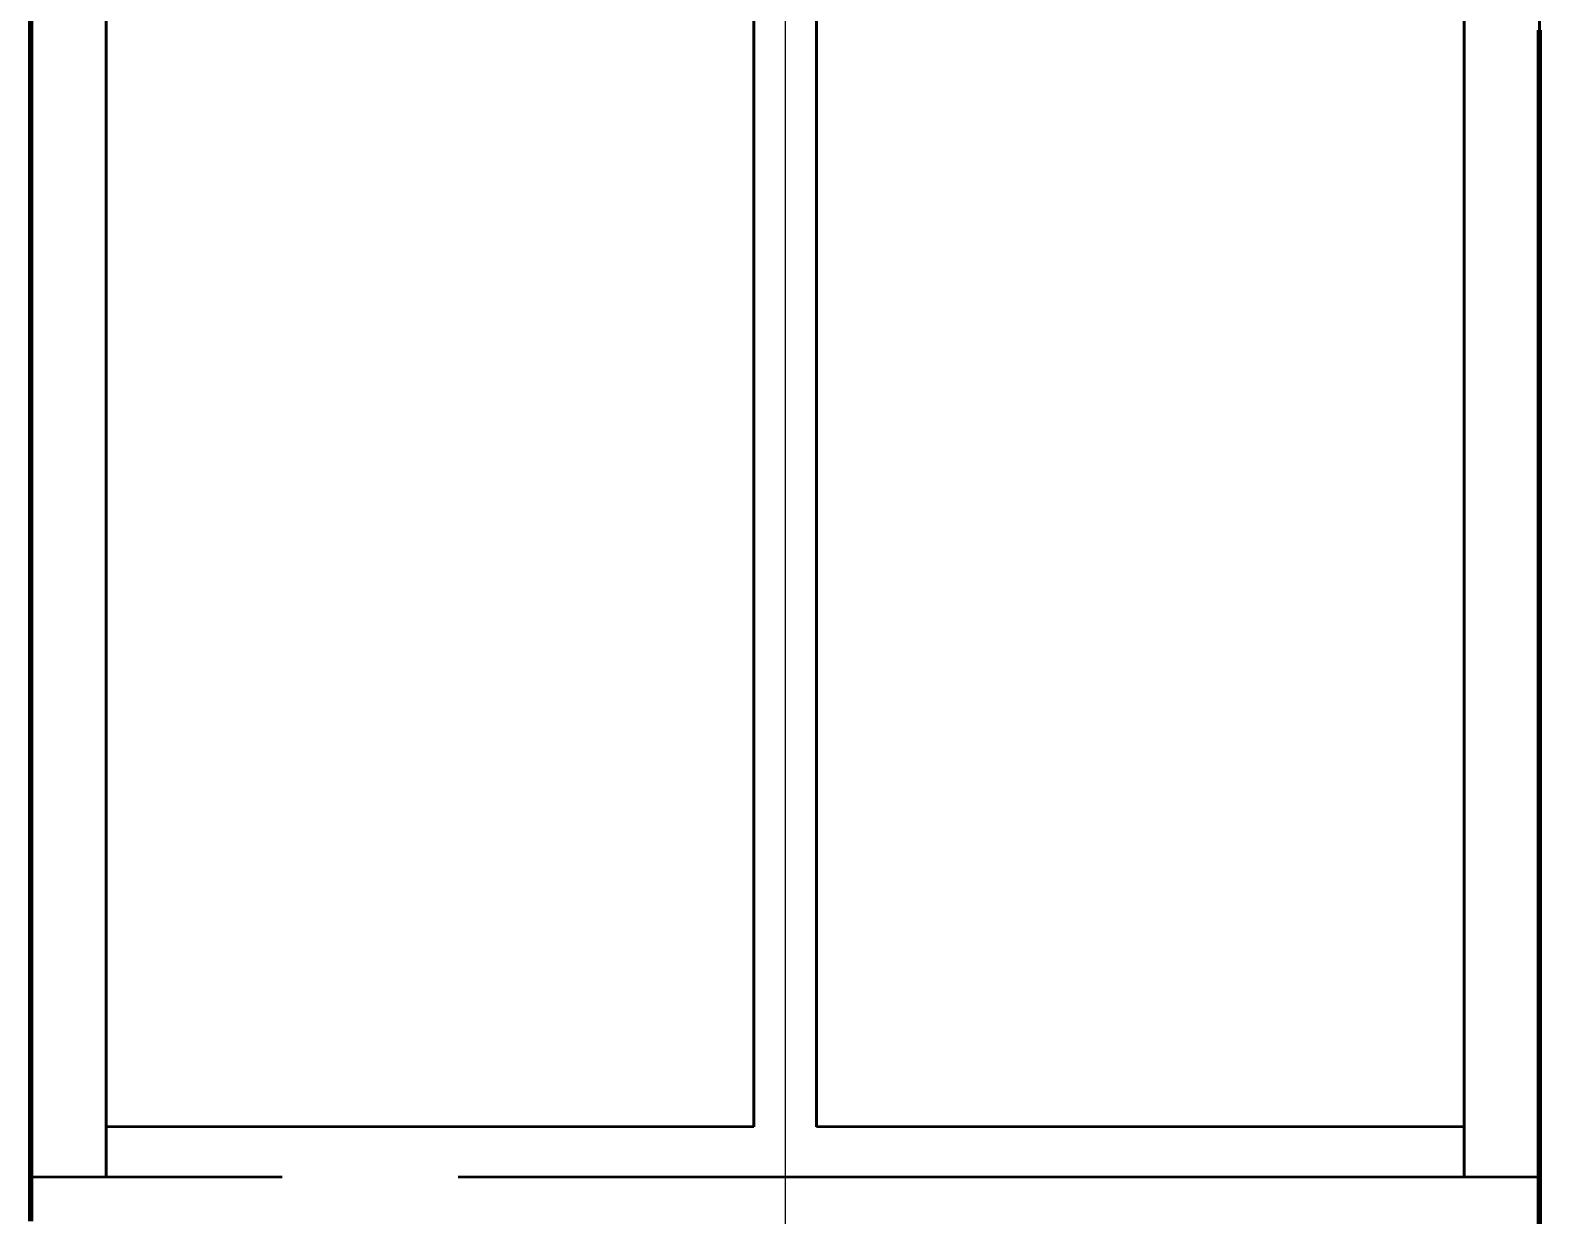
# Model space of a CAD drawing. Header units: millimetres. Extents: x 0 to 2382, y 0 to 420.
# Drawn here: x 133.4 to 139.5, y 107.25 to 111.96 of the extents above; entities that cross this region are included whole.
import ezdxf

# ---------------------------------------------------------------- set-up
doc = ezdxf.new("R2010")
doc.units = ezdxf.units.MM
doc.linetypes.add('IRAM-E-TRAZOS', pattern=[5, 4, -1])
for name, color, linetype, lineweight in [('01-VISIBLE', 7, 'CONTINUOUS', 70), ('02-OCULTA', 4, 'IRAM-E-TRAZOS', 35), ('04-COTA', 3, 'CONTINUOUS', 18)]:
    doc.layers.add(name, color=color, linetype=linetype, lineweight=lineweight)
doc.styles.add('ISO3098', font='isocpeur.ttf')
doc.dimstyles.new('FLAMA-IRAM', dxfattribs={"dimtxt": 3.5, "dimasz": 3.5, "dimexe": 2, "dimexo": 1.5, "dimgap": 1, "dimtad": 1, "dimdec": 1, "dimtxsty": 'ISO3098', "dimblk": 'IRAM_FLECHA', "dimblk1": 'IRAM_FLECHA', "dimblk2": 'IRAM_FLECHA', "dimcen": 2.5, "dimclrd": 256, "dimclre": 256, "dimclrt": 256, "dimazin": 3, "dimtfac": 1, "dimtmove": 0, "dimatfit": 3, "dimlwd": 18, "dimlwe": 18})

# ---------------------------------------------------------------- blocks, each defined once
blk = doc.blocks.new('IRAM_FLECHA')
blk.add_solid([(0, 0), (-1, 0.125), (-1, -0.125)])

msp = doc.modelspace()

# ---------------------------------------------------------------- linework, layer by layer
at = {"layer": '01-VISIBLE'}
for points in [[(133.4, 107.225), (133.4, 107.3125), (133.4, 107.4), (133.4, 107.4875), (133.4, 107.575), (133.4, 107.6625), (133.4, 107.75), (133.4, 107.8375), (133.4, 107.925), (133.4, 108.0125), (133.4, 108.1), (133.4, 108.1875), (133.4, 108.275), (133.4, 108.3625), (133.4, 108.45), (133.4, 108.5375), (133.4, 108.625), (133.4, 108.7125), (133.4, 108.8), (133.4, 108.8875), (133.4, 108.975), (133.4, 109.0625), (133.4, 109.15), (133.4, 109.2375), (133.4, 109.325), (133.4, 109.4125), (133.4, 109.5), (133.4, 109.5875), (133.4, 109.675), (133.4, 109.7625), (133.4, 109.85), (133.4, 109.9375), (133.4, 110.025), (133.4, 110.1125), (133.4, 110.2), (133.4, 110.2875), (133.4, 110.375), (133.4, 110.4625), (133.4, 110.55), (133.4, 110.6375), (133.4, 110.725), (133.4, 110.8125), (133.4, 110.9), (133.4, 110.9875), (133.4, 111.075), (133.4, 111.1625), (133.4, 111.25), (133.4, 111.3375), (133.4, 111.425), (133.4, 111.5125), (133.4, 111.6), (133.4, 111.6875), (133.4, 111.775), (133.4, 111.8625), (133.4, 111.95), (133.4, 112.0375)], [(139.4, 107.1899), (139.4, 107.2721), (139.4, 107.3544), (139.4, 107.4367), (139.4, 107.519), (139.4, 107.6013), (139.4, 107.6835), (139.4, 107.7658), (139.4, 107.8481), (139.4, 107.9304), (139.4, 108.0127), (139.4, 108.0949), (139.4, 108.1772), (139.4, 108.2595), (139.4, 108.3418), (139.4, 108.424), (139.4, 108.5063), (139.4, 108.5886), (139.4, 108.6709), (139.4, 108.7532), (139.4, 108.8354), (139.4, 108.9177), (139.4, 109), (139.4, 109.0823), (139.4, 109.1646), (139.4, 109.2468), (139.4, 109.3291), (139.4, 109.4114), (139.4, 109.4937), (139.4, 109.5759), (139.4, 109.6582), (139.4, 109.7405), (139.4, 109.8228), (139.4, 109.9051), (139.4, 109.9873), (139.4, 110.0696), (139.4, 110.1519), (139.4, 110.2342), (139.4, 110.3165), (139.4, 110.3987), (139.4, 110.481), (139.4, 110.5633), (139.4, 110.6456), (139.4, 110.7278), (139.4, 110.8101), (139.4, 110.8924), (139.4, 110.9747), (139.4, 111.057), (139.4, 111.1392), (139.4, 111.2215), (139.4, 111.3038), (139.4, 111.3861), (139.4, 111.4684), (139.4, 111.5506), (139.4, 111.6329), (139.4, 111.7152), (139.4, 111.7975), (139.4, 111.8797), (139.4, 111.962)]]:
    msp.add_lwpolyline(points, dxfattribs=at)
at = {"layer": '02-OCULTA'}
for p, q in [((136.275, 107.6), (133.7, 107.6)), ((139.1, 107.6), (136.525, 107.6)), ((139.4, 107.4), (133.4, 107.4)), ((139.1, 107.4), (133.7, 107.4))]:
    msp.add_line(p, q, dxfattribs=at)
for points in [[(133.4, 112), (133.4, 111.95), (133.4, 111.9), (133.4, 111.85), (133.4, 111.8), (133.4, 111.75), (133.4, 111.7), (133.4, 111.65), (133.4, 111.6), (133.4, 111.55), (133.4, 111.5), (133.4, 111.45), (133.4, 111.4), (133.4, 111.35), (133.4, 111.3), (133.4, 111.25), (133.4, 111.2), (133.4, 111.15), (133.4, 111.1), (133.4, 111.05), (133.4, 111), (133.4, 110.95), (133.4, 110.9), (133.4, 110.85), (133.4, 110.8), (133.4, 110.75), (133.4, 110.7), (133.4, 110.65), (133.4, 110.6), (133.4, 110.55), (133.4, 110.5), (133.4, 110.45), (133.4, 110.4), (133.4, 110.35), (133.4, 110.3), (133.4, 110.25), (133.4, 110.2), (133.4, 110.15), (133.4, 110.1), (133.4, 110.05), (133.4, 110), (133.4, 109.95), (133.4, 109.9), (133.4, 109.85), (133.4, 109.8), (133.4, 109.75), (133.4, 109.7), (133.4, 109.65), (133.4, 109.6), (133.4, 109.55), (133.4, 109.5), (133.4, 109.45), (133.4, 109.4), (133.4, 109.35), (133.4, 109.3), (133.4, 109.25), (133.4, 109.2), (133.4, 109.15), (133.4, 109.1), (133.4, 109.05), (133.4, 109), (133.4, 108.95), (133.4, 108.9), (133.4, 108.85), (133.4, 108.8), (133.4, 108.75), (133.4, 108.7), (133.4, 108.65), (133.4, 108.6), (133.4, 108.55), (133.4, 108.5), (133.4, 108.45), (133.4, 108.4), (133.4, 108.35), (133.4, 108.3), (133.4, 108.25), (133.4, 108.2), (133.4, 108.15), (133.4, 108.1), (133.4, 108.05), (133.4, 108), (133.4, 107.95), (133.4, 107.9), (133.4, 107.85), (133.4, 107.8), (133.4, 107.75), (133.4, 107.7), (133.4, 107.65), (133.4, 107.6), (133.4, 107.55), (133.4, 107.5), (133.4, 107.45), (133.4, 107.4), (133.4, 107.35), (133.4, 107.3), (133.4, 107.25)], [(133.4, 112), (133.4, 111.95), (133.4, 111.9), (133.4, 111.85), (133.4, 111.8), (133.4, 111.75), (133.4, 111.7), (133.4, 111.65), (133.4, 111.6), (133.4, 111.55), (133.4, 111.5), (133.4, 111.45), (133.4, 111.4), (133.4, 111.35), (133.4, 111.3), (133.4, 111.25), (133.4, 111.2), (133.4, 111.15), (133.4, 111.1), (133.4, 111.05), (133.4, 111), (133.4, 110.95), (133.4, 110.9), (133.4, 110.85), (133.4, 110.8), (133.4, 110.75), (133.4, 110.7), (133.4, 110.65), (133.4, 110.6), (133.4, 110.55), (133.4, 110.5), (133.4, 110.45), (133.4, 110.4), (133.4, 110.35), (133.4, 110.3), (133.4, 110.25), (133.4, 110.2), (133.4, 110.15), (133.4, 110.1), (133.4, 110.05), (133.4, 110), (133.4, 109.95), (133.4, 109.9), (133.4, 109.85), (133.4, 109.8), (133.4, 109.75), (133.4, 109.7), (133.4, 109.65), (133.4, 109.6), (133.4, 109.55), (133.4, 109.5), (133.4, 109.45), (133.4, 109.4), (133.4, 109.35), (133.4, 109.3), (133.4, 109.25), (133.4, 109.2), (133.4, 109.15), (133.4, 109.1), (133.4, 109.05), (133.4, 109), (133.4, 108.95), (133.4, 108.9), (133.4, 108.85), (133.4, 108.8), (133.4, 108.75), (133.4, 108.7), (133.4, 108.65), (133.4, 108.6), (133.4, 108.55), (133.4, 108.5), (133.4, 108.45), (133.4, 108.4), (133.4, 108.35), (133.4, 108.3), (133.4, 108.25), (133.4, 108.2), (133.4, 108.15), (133.4, 108.1), (133.4, 108.05), (133.4, 108), (133.4, 107.95), (133.4, 107.9), (133.4, 107.85), (133.4, 107.8), (133.4, 107.75), (133.4, 107.7), (133.4, 107.65), (133.4, 107.6), (133.4, 107.55), (133.4, 107.5), (133.4, 107.45), (133.4, 107.4)], [(133.4, 107.4), (133.4, 107.463), (133.4, 107.526), (133.4, 107.589), (133.4, 107.652), (133.4, 107.715), (133.4, 107.778), (133.4, 107.841), (133.4, 107.904), (133.4, 107.967), (133.4, 108.03), (133.4, 108.093), (133.4, 108.156), (133.4, 108.219), (133.4, 108.282), (133.4, 108.345), (133.4, 108.408), (133.4, 108.471), (133.4, 108.534), (133.4, 108.597), (133.4, 108.66), (133.4, 108.723), (133.4, 108.786), (133.4, 108.849), (133.4, 108.912), (133.4, 108.975), (133.4, 109.038), (133.4, 109.101), (133.4, 109.164), (133.4, 109.227), (133.4, 109.29), (133.4, 109.353), (133.4, 109.416), (133.4, 109.479), (133.4, 109.542), (133.4, 109.605), (133.4, 109.668), (133.4, 109.731), (133.4, 109.794), (133.4, 109.857), (133.4, 109.92), (133.4, 109.983), (133.4, 110.046), (133.4, 110.109), (133.4, 110.172), (133.4, 110.235), (133.4, 110.298), (133.4, 110.361), (133.4, 110.424), (133.4, 110.487), (133.4, 110.55), (133.4, 110.613), (133.4, 110.676), (133.4, 110.739), (133.4, 110.802), (133.4, 110.865), (133.4, 110.928), (133.4, 110.991), (133.4, 111.054), (133.4, 111.117), (133.4, 111.18), (133.4, 111.243), (133.4, 111.306), (133.4, 111.369), (133.4, 111.432), (133.4, 111.495), (133.4, 111.558), (133.4, 111.621), (133.4, 111.684), (133.4, 111.747), (133.4, 111.81), (133.4, 111.873), (133.4, 111.936), (133.4, 111.999)], [(133.7, 107.6), (133.7, 107.662), (133.7, 107.724), (133.7, 107.786), (133.7, 107.848), (133.7, 107.91), (133.7, 107.972), (133.7, 108.034), (133.7, 108.096), (133.7, 108.158), (133.7, 108.22), (133.7, 108.282), (133.7, 108.344), (133.7, 108.406), (133.7, 108.468), (133.7, 108.53), (133.7, 108.592), (133.7, 108.654), (133.7, 108.716), (133.7, 108.778), (133.7, 108.84), (133.7, 108.902), (133.7, 108.964), (133.7, 109.026), (133.7, 109.088), (133.7, 109.15), (133.7, 109.212), (133.7, 109.274), (133.7, 109.336), (133.7, 109.398), (133.7, 109.46), (133.7, 109.522), (133.7, 109.584), (133.7, 109.646), (133.7, 109.708), (133.7, 109.77), (133.7, 109.832), (133.7, 109.894), (133.7, 109.956), (133.7, 110.018), (133.7, 110.08), (133.7, 110.142), (133.7, 110.204), (133.7, 110.266), (133.7, 110.328), (133.7, 110.39), (133.7, 110.452), (133.7, 110.514), (133.7, 110.576), (133.7, 110.638), (133.7, 110.7), (133.7, 110.762), (133.7, 110.824), (133.7, 110.886), (133.7, 110.948), (133.7, 111.01), (133.7, 111.072), (133.7, 111.134), (133.7, 111.196), (133.7, 111.258), (133.7, 111.32), (133.7, 111.382), (133.7, 111.444), (133.7, 111.506), (133.7, 111.568), (133.7, 111.63), (133.7, 111.692), (133.7, 111.754), (133.7, 111.816), (133.7, 111.878), (133.7, 111.94), (133.7, 112.002)], [(133.7, 112), (133.7, 111.95), (133.7, 111.9), (133.7, 111.85), (133.7, 111.8), (133.7, 111.75), (133.7, 111.7), (133.7, 111.65), (133.7, 111.6), (133.7, 111.55), (133.7, 111.5), (133.7, 111.45), (133.7, 111.4), (133.7, 111.35), (133.7, 111.3), (133.7, 111.25), (133.7, 111.2), (133.7, 111.15), (133.7, 111.1), (133.7, 111.05), (133.7, 111), (133.7, 110.95), (133.7, 110.9), (133.7, 110.85), (133.7, 110.8), (133.7, 110.75), (133.7, 110.7), (133.7, 110.65), (133.7, 110.6), (133.7, 110.55), (133.7, 110.5), (133.7, 110.45), (133.7, 110.4), (133.7, 110.35), (133.7, 110.3), (133.7, 110.25), (133.7, 110.2), (133.7, 110.15), (133.7, 110.1), (133.7, 110.05), (133.7, 110), (133.7, 109.95), (133.7, 109.9), (133.7, 109.85), (133.7, 109.8), (133.7, 109.75), (133.7, 109.7), (133.7, 109.65), (133.7, 109.6), (133.7, 109.55), (133.7, 109.5), (133.7, 109.45), (133.7, 109.4), (133.7, 109.35), (133.7, 109.3), (133.7, 109.25), (133.7, 109.2), (133.7, 109.15), (133.7, 109.1), (133.7, 109.05), (133.7, 109), (133.7, 108.95), (133.7, 108.9), (133.7, 108.85), (133.7, 108.8), (133.7, 108.75), (133.7, 108.7), (133.7, 108.65), (133.7, 108.6), (133.7, 108.55), (133.7, 108.5), (133.7, 108.45), (133.7, 108.4), (133.7, 108.35), (133.7, 108.3), (133.7, 108.25), (133.7, 108.2), (133.7, 108.15), (133.7, 108.1), (133.7, 108.05), (133.7, 108), (133.7, 107.95), (133.7, 107.9), (133.7, 107.85), (133.7, 107.8), (133.7, 107.75), (133.7, 107.7), (133.7, 107.65), (133.7, 107.6), (133.7, 107.55), (133.7, 107.5), (133.7, 107.45), (133.7, 107.4)], [(133.7, 112), (133.7, 111.95), (133.7, 111.9), (133.7, 111.85), (133.7, 111.8), (133.7, 111.75), (133.7, 111.7), (133.7, 111.65), (133.7, 111.6), (133.7, 111.55), (133.7, 111.5), (133.7, 111.45), (133.7, 111.4), (133.7, 111.35), (133.7, 111.3), (133.7, 111.25), (133.7, 111.2), (133.7, 111.15), (133.7, 111.1), (133.7, 111.05), (133.7, 111), (133.7, 110.95), (133.7, 110.9), (133.7, 110.85), (133.7, 110.8), (133.7, 110.75), (133.7, 110.7), (133.7, 110.65), (133.7, 110.6), (133.7, 110.55), (133.7, 110.5), (133.7, 110.45), (133.7, 110.4), (133.7, 110.35), (133.7, 110.3), (133.7, 110.25), (133.7, 110.2), (133.7, 110.15), (133.7, 110.1), (133.7, 110.05), (133.7, 110), (133.7, 109.95), (133.7, 109.9), (133.7, 109.85), (133.7, 109.8), (133.7, 109.75), (133.7, 109.7), (133.7, 109.65), (133.7, 109.6), (133.7, 109.55), (133.7, 109.5), (133.7, 109.45), (133.7, 109.4), (133.7, 109.35), (133.7, 109.3), (133.7, 109.25), (133.7, 109.2), (133.7, 109.15), (133.7, 109.1), (133.7, 109.05), (133.7, 109), (133.7, 108.95), (133.7, 108.9), (133.7, 108.85), (133.7, 108.8), (133.7, 108.75), (133.7, 108.7), (133.7, 108.65), (133.7, 108.6), (133.7, 108.55), (133.7, 108.5), (133.7, 108.45), (133.7, 108.4), (133.7, 108.35), (133.7, 108.3), (133.7, 108.25), (133.7, 108.2), (133.7, 108.15), (133.7, 108.1), (133.7, 108.05), (133.7, 108), (133.7, 107.95), (133.7, 107.9), (133.7, 107.85), (133.7, 107.8), (133.7, 107.75), (133.7, 107.7), (133.7, 107.65), (133.7, 107.6)], [(133.7, 107.4), (133.7, 107.463), (133.7, 107.526), (133.7, 107.589), (133.7, 107.652), (133.7, 107.715), (133.7, 107.778), (133.7, 107.841), (133.7, 107.904), (133.7, 107.967), (133.7, 108.03), (133.7, 108.093), (133.7, 108.156), (133.7, 108.219), (133.7, 108.282), (133.7, 108.345), (133.7, 108.408), (133.7, 108.471), (133.7, 108.534), (133.7, 108.597), (133.7, 108.66), (133.7, 108.723), (133.7, 108.786), (133.7, 108.849), (133.7, 108.912), (133.7, 108.975), (133.7, 109.038), (133.7, 109.101), (133.7, 109.164), (133.7, 109.227), (133.7, 109.29), (133.7, 109.353), (133.7, 109.416), (133.7, 109.479), (133.7, 109.542), (133.7, 109.605), (133.7, 109.668), (133.7, 109.731), (133.7, 109.794), (133.7, 109.857), (133.7, 109.92), (133.7, 109.983), (133.7, 110.046), (133.7, 110.109), (133.7, 110.172), (133.7, 110.235), (133.7, 110.298), (133.7, 110.361), (133.7, 110.424), (133.7, 110.487), (133.7, 110.55), (133.7, 110.613), (133.7, 110.676), (133.7, 110.739), (133.7, 110.802), (133.7, 110.865), (133.7, 110.928), (133.7, 110.991), (133.7, 111.054), (133.7, 111.117), (133.7, 111.18), (133.7, 111.243), (133.7, 111.306), (133.7, 111.369), (133.7, 111.432), (133.7, 111.495), (133.7, 111.558), (133.7, 111.621), (133.7, 111.684), (133.7, 111.747), (133.7, 111.81), (133.7, 111.873), (133.7, 111.936), (133.7, 111.999)], [(136.275, 107.6), (136.275, 107.662), (136.275, 107.724), (136.275, 107.786), (136.275, 107.848), (136.275, 107.91), (136.275, 107.972), (136.275, 108.034), (136.275, 108.096), (136.275, 108.158), (136.275, 108.22), (136.275, 108.282), (136.275, 108.344), (136.275, 108.406), (136.275, 108.468), (136.275, 108.53), (136.275, 108.592), (136.275, 108.654), (136.275, 108.716), (136.275, 108.778), (136.275, 108.84), (136.275, 108.902), (136.275, 108.964), (136.275, 109.026), (136.275, 109.088), (136.275, 109.15), (136.275, 109.212), (136.275, 109.274), (136.275, 109.336), (136.275, 109.398), (136.275, 109.46), (136.275, 109.522), (136.275, 109.584), (136.275, 109.646), (136.275, 109.708), (136.275, 109.77), (136.275, 109.832), (136.275, 109.894), (136.275, 109.956), (136.275, 110.018), (136.275, 110.08), (136.275, 110.142), (136.275, 110.204), (136.275, 110.266), (136.275, 110.328), (136.275, 110.39), (136.275, 110.452), (136.275, 110.514), (136.275, 110.576), (136.275, 110.638), (136.275, 110.7), (136.275, 110.762), (136.275, 110.824), (136.275, 110.886), (136.275, 110.948), (136.275, 111.01), (136.275, 111.072), (136.275, 111.134), (136.275, 111.196), (136.275, 111.258), (136.275, 111.32), (136.275, 111.382), (136.275, 111.444), (136.275, 111.506), (136.275, 111.568), (136.275, 111.63), (136.275, 111.692), (136.275, 111.754), (136.275, 111.816), (136.275, 111.878), (136.275, 111.94), (136.275, 112.002)], [(136.275, 112), (136.275, 111.95), (136.275, 111.9), (136.275, 111.85), (136.275, 111.8), (136.275, 111.75), (136.275, 111.7), (136.275, 111.65), (136.275, 111.6), (136.275, 111.55), (136.275, 111.5), (136.275, 111.45), (136.275, 111.4), (136.275, 111.35), (136.275, 111.3), (136.275, 111.25), (136.275, 111.2), (136.275, 111.15), (136.275, 111.1), (136.275, 111.05), (136.275, 111), (136.275, 110.95), (136.275, 110.9), (136.275, 110.85), (136.275, 110.8), (136.275, 110.75), (136.275, 110.7), (136.275, 110.65), (136.275, 110.6), (136.275, 110.55), (136.275, 110.5), (136.275, 110.45), (136.275, 110.4), (136.275, 110.35), (136.275, 110.3), (136.275, 110.25), (136.275, 110.2), (136.275, 110.15), (136.275, 110.1), (136.275, 110.05), (136.275, 110), (136.275, 109.95), (136.275, 109.9), (136.275, 109.85), (136.275, 109.8), (136.275, 109.75), (136.275, 109.7), (136.275, 109.65), (136.275, 109.6), (136.275, 109.55), (136.275, 109.5), (136.275, 109.45), (136.275, 109.4), (136.275, 109.35), (136.275, 109.3), (136.275, 109.25), (136.275, 109.2), (136.275, 109.15), (136.275, 109.1), (136.275, 109.05), (136.275, 109), (136.275, 108.95), (136.275, 108.9), (136.275, 108.85), (136.275, 108.8), (136.275, 108.75), (136.275, 108.7), (136.275, 108.65), (136.275, 108.6), (136.275, 108.55), (136.275, 108.5), (136.275, 108.45), (136.275, 108.4), (136.275, 108.35), (136.275, 108.3), (136.275, 108.25), (136.275, 108.2), (136.275, 108.15), (136.275, 108.1), (136.275, 108.05), (136.275, 108), (136.275, 107.95), (136.275, 107.9), (136.275, 107.85), (136.275, 107.8), (136.275, 107.75), (136.275, 107.7), (136.275, 107.65), (136.275, 107.6)], [(136.525, 107.6), (136.525, 107.662), (136.525, 107.724), (136.525, 107.786), (136.525, 107.848), (136.525, 107.91), (136.525, 107.972), (136.525, 108.034), (136.525, 108.096), (136.525, 108.158), (136.525, 108.22), (136.525, 108.282), (136.525, 108.344), (136.525, 108.406), (136.525, 108.468), (136.525, 108.53), (136.525, 108.592), (136.525, 108.654), (136.525, 108.716), (136.525, 108.778), (136.525, 108.84), (136.525, 108.902), (136.525, 108.964), (136.525, 109.026), (136.525, 109.088), (136.525, 109.15), (136.525, 109.212), (136.525, 109.274), (136.525, 109.336), (136.525, 109.398), (136.525, 109.46), (136.525, 109.522), (136.525, 109.584), (136.525, 109.646), (136.525, 109.708), (136.525, 109.77), (136.525, 109.832), (136.525, 109.894), (136.525, 109.956), (136.525, 110.018), (136.525, 110.08), (136.525, 110.142), (136.525, 110.204), (136.525, 110.266), (136.525, 110.328), (136.525, 110.39), (136.525, 110.452), (136.525, 110.514), (136.525, 110.576), (136.525, 110.638), (136.525, 110.7), (136.525, 110.762), (136.525, 110.824), (136.525, 110.886), (136.525, 110.948), (136.525, 111.01), (136.525, 111.072), (136.525, 111.134), (136.525, 111.196), (136.525, 111.258), (136.525, 111.32), (136.525, 111.382), (136.525, 111.444), (136.525, 111.506), (136.525, 111.568), (136.525, 111.63), (136.525, 111.692), (136.525, 111.754), (136.525, 111.816), (136.525, 111.878), (136.525, 111.94), (136.525, 112.002)], [(136.525, 112), (136.525, 111.95), (136.525, 111.9), (136.525, 111.85), (136.525, 111.8), (136.525, 111.75), (136.525, 111.7), (136.525, 111.65), (136.525, 111.6), (136.525, 111.55), (136.525, 111.5), (136.525, 111.45), (136.525, 111.4), (136.525, 111.35), (136.525, 111.3), (136.525, 111.25), (136.525, 111.2), (136.525, 111.15), (136.525, 111.1), (136.525, 111.05), (136.525, 111), (136.525, 110.95), (136.525, 110.9), (136.525, 110.85), (136.525, 110.8), (136.525, 110.75), (136.525, 110.7), (136.525, 110.65), (136.525, 110.6), (136.525, 110.55), (136.525, 110.5), (136.525, 110.45), (136.525, 110.4), (136.525, 110.35), (136.525, 110.3), (136.525, 110.25), (136.525, 110.2), (136.525, 110.15), (136.525, 110.1), (136.525, 110.05), (136.525, 110), (136.525, 109.95), (136.525, 109.9), (136.525, 109.85), (136.525, 109.8), (136.525, 109.75), (136.525, 109.7), (136.525, 109.65), (136.525, 109.6), (136.525, 109.55), (136.525, 109.5), (136.525, 109.45), (136.525, 109.4), (136.525, 109.35), (136.525, 109.3), (136.525, 109.25), (136.525, 109.2), (136.525, 109.15), (136.525, 109.1), (136.525, 109.05), (136.525, 109), (136.525, 108.95), (136.525, 108.9), (136.525, 108.85), (136.525, 108.8), (136.525, 108.75), (136.525, 108.7), (136.525, 108.65), (136.525, 108.6), (136.525, 108.55), (136.525, 108.5), (136.525, 108.45), (136.525, 108.4), (136.525, 108.35), (136.525, 108.3), (136.525, 108.25), (136.525, 108.2), (136.525, 108.15), (136.525, 108.1), (136.525, 108.05), (136.525, 108), (136.525, 107.95), (136.525, 107.9), (136.525, 107.85), (136.525, 107.8), (136.525, 107.75), (136.525, 107.7), (136.525, 107.65), (136.525, 107.6)], [(139.1, 107.6), (139.1, 107.662), (139.1, 107.724), (139.1, 107.786), (139.1, 107.848), (139.1, 107.91), (139.1, 107.972), (139.1, 108.034), (139.1, 108.096), (139.1, 108.158), (139.1, 108.22), (139.1, 108.282), (139.1, 108.344), (139.1, 108.406), (139.1, 108.468), (139.1, 108.53), (139.1, 108.592), (139.1, 108.654), (139.1, 108.716), (139.1, 108.778), (139.1, 108.84), (139.1, 108.902), (139.1, 108.964), (139.1, 109.026), (139.1, 109.088), (139.1, 109.15), (139.1, 109.212), (139.1, 109.274), (139.1, 109.336), (139.1, 109.398), (139.1, 109.46), (139.1, 109.522), (139.1, 109.584), (139.1, 109.646), (139.1, 109.708), (139.1, 109.77), (139.1, 109.832), (139.1, 109.894), (139.1, 109.956), (139.1, 110.018), (139.1, 110.08), (139.1, 110.142), (139.1, 110.204), (139.1, 110.266), (139.1, 110.328), (139.1, 110.39), (139.1, 110.452), (139.1, 110.514), (139.1, 110.576), (139.1, 110.638), (139.1, 110.7), (139.1, 110.762), (139.1, 110.824), (139.1, 110.886), (139.1, 110.948), (139.1, 111.01), (139.1, 111.072), (139.1, 111.134), (139.1, 111.196), (139.1, 111.258), (139.1, 111.32), (139.1, 111.382), (139.1, 111.444), (139.1, 111.506), (139.1, 111.568), (139.1, 111.63), (139.1, 111.692), (139.1, 111.754), (139.1, 111.816), (139.1, 111.878), (139.1, 111.94), (139.1, 112.002)], [(139.1, 112), (139.1, 111.95), (139.1, 111.9), (139.1, 111.85), (139.1, 111.8), (139.1, 111.75), (139.1, 111.7), (139.1, 111.65), (139.1, 111.6), (139.1, 111.55), (139.1, 111.5), (139.1, 111.45), (139.1, 111.4), (139.1, 111.35), (139.1, 111.3), (139.1, 111.25), (139.1, 111.2), (139.1, 111.15), (139.1, 111.1), (139.1, 111.05), (139.1, 111), (139.1, 110.95), (139.1, 110.9), (139.1, 110.85), (139.1, 110.8), (139.1, 110.75), (139.1, 110.7), (139.1, 110.65), (139.1, 110.6), (139.1, 110.55), (139.1, 110.5), (139.1, 110.45), (139.1, 110.4), (139.1, 110.35), (139.1, 110.3), (139.1, 110.25), (139.1, 110.2), (139.1, 110.15), (139.1, 110.1), (139.1, 110.05), (139.1, 110), (139.1, 109.95), (139.1, 109.9), (139.1, 109.85), (139.1, 109.8), (139.1, 109.75), (139.1, 109.7), (139.1, 109.65), (139.1, 109.6), (139.1, 109.55), (139.1, 109.5), (139.1, 109.45), (139.1, 109.4), (139.1, 109.35), (139.1, 109.3), (139.1, 109.25), (139.1, 109.2), (139.1, 109.15), (139.1, 109.1), (139.1, 109.05), (139.1, 109), (139.1, 108.95), (139.1, 108.9), (139.1, 108.85), (139.1, 108.8), (139.1, 108.75), (139.1, 108.7), (139.1, 108.65), (139.1, 108.6), (139.1, 108.55), (139.1, 108.5), (139.1, 108.45), (139.1, 108.4), (139.1, 108.35), (139.1, 108.3), (139.1, 108.25), (139.1, 108.2), (139.1, 108.15), (139.1, 108.1), (139.1, 108.05), (139.1, 108), (139.1, 107.95), (139.1, 107.9), (139.1, 107.85), (139.1, 107.8), (139.1, 107.75), (139.1, 107.7), (139.1, 107.65), (139.1, 107.6), (139.1, 107.55), (139.1, 107.5), (139.1, 107.45), (139.1, 107.4)], [(139.1, 112), (139.1, 111.95), (139.1, 111.9), (139.1, 111.85), (139.1, 111.8), (139.1, 111.75), (139.1, 111.7), (139.1, 111.65), (139.1, 111.6), (139.1, 111.55), (139.1, 111.5), (139.1, 111.45), (139.1, 111.4), (139.1, 111.35), (139.1, 111.3), (139.1, 111.25), (139.1, 111.2), (139.1, 111.15), (139.1, 111.1), (139.1, 111.05), (139.1, 111), (139.1, 110.95), (139.1, 110.9), (139.1, 110.85), (139.1, 110.8), (139.1, 110.75), (139.1, 110.7), (139.1, 110.65), (139.1, 110.6), (139.1, 110.55), (139.1, 110.5), (139.1, 110.45), (139.1, 110.4), (139.1, 110.35), (139.1, 110.3), (139.1, 110.25), (139.1, 110.2), (139.1, 110.15), (139.1, 110.1), (139.1, 110.05), (139.1, 110), (139.1, 109.95), (139.1, 109.9), (139.1, 109.85), (139.1, 109.8), (139.1, 109.75), (139.1, 109.7), (139.1, 109.65), (139.1, 109.6), (139.1, 109.55), (139.1, 109.5), (139.1, 109.45), (139.1, 109.4), (139.1, 109.35), (139.1, 109.3), (139.1, 109.25), (139.1, 109.2), (139.1, 109.15), (139.1, 109.1), (139.1, 109.05), (139.1, 109), (139.1, 108.95), (139.1, 108.9), (139.1, 108.85), (139.1, 108.8), (139.1, 108.75), (139.1, 108.7), (139.1, 108.65), (139.1, 108.6), (139.1, 108.55), (139.1, 108.5), (139.1, 108.45), (139.1, 108.4), (139.1, 108.35), (139.1, 108.3), (139.1, 108.25), (139.1, 108.2), (139.1, 108.15), (139.1, 108.1), (139.1, 108.05), (139.1, 108), (139.1, 107.95), (139.1, 107.9), (139.1, 107.85), (139.1, 107.8), (139.1, 107.75), (139.1, 107.7), (139.1, 107.65), (139.1, 107.6)], [(139.1, 107.4), (139.1, 107.463), (139.1, 107.526), (139.1, 107.589), (139.1, 107.652), (139.1, 107.715), (139.1, 107.778), (139.1, 107.841), (139.1, 107.904), (139.1, 107.967), (139.1, 108.03), (139.1, 108.093), (139.1, 108.156), (139.1, 108.219), (139.1, 108.282), (139.1, 108.345), (139.1, 108.408), (139.1, 108.471), (139.1, 108.534), (139.1, 108.597), (139.1, 108.66), (139.1, 108.723), (139.1, 108.786), (139.1, 108.849), (139.1, 108.912), (139.1, 108.975), (139.1, 109.038), (139.1, 109.101), (139.1, 109.164), (139.1, 109.227), (139.1, 109.29), (139.1, 109.353), (139.1, 109.416), (139.1, 109.479), (139.1, 109.542), (139.1, 109.605), (139.1, 109.668), (139.1, 109.731), (139.1, 109.794), (139.1, 109.857), (139.1, 109.92), (139.1, 109.983), (139.1, 110.046), (139.1, 110.109), (139.1, 110.172), (139.1, 110.235), (139.1, 110.298), (139.1, 110.361), (139.1, 110.424), (139.1, 110.487), (139.1, 110.55), (139.1, 110.613), (139.1, 110.676), (139.1, 110.739), (139.1, 110.802), (139.1, 110.865), (139.1, 110.928), (139.1, 110.991), (139.1, 111.054), (139.1, 111.117), (139.1, 111.18), (139.1, 111.243), (139.1, 111.306), (139.1, 111.369), (139.1, 111.432), (139.1, 111.495), (139.1, 111.558), (139.1, 111.621), (139.1, 111.684), (139.1, 111.747), (139.1, 111.81), (139.1, 111.873), (139.1, 111.936), (139.1, 111.999)], [(139.4, 112), (139.4, 111.95), (139.4, 111.9), (139.4, 111.85), (139.4, 111.8), (139.4, 111.75), (139.4, 111.7), (139.4, 111.65), (139.4, 111.6), (139.4, 111.55), (139.4, 111.5), (139.4, 111.45), (139.4, 111.4), (139.4, 111.35), (139.4, 111.3), (139.4, 111.25), (139.4, 111.2), (139.4, 111.15), (139.4, 111.1), (139.4, 111.05), (139.4, 111), (139.4, 110.95), (139.4, 110.9), (139.4, 110.85), (139.4, 110.8), (139.4, 110.75), (139.4, 110.7), (139.4, 110.65), (139.4, 110.6), (139.4, 110.55), (139.4, 110.5), (139.4, 110.45), (139.4, 110.4), (139.4, 110.35), (139.4, 110.3), (139.4, 110.25), (139.4, 110.2), (139.4, 110.15), (139.4, 110.1), (139.4, 110.05), (139.4, 110), (139.4, 109.95), (139.4, 109.9), (139.4, 109.85), (139.4, 109.8), (139.4, 109.75), (139.4, 109.7), (139.4, 109.65), (139.4, 109.6), (139.4, 109.55), (139.4, 109.5), (139.4, 109.45), (139.4, 109.4), (139.4, 109.35), (139.4, 109.3), (139.4, 109.25), (139.4, 109.2), (139.4, 109.15), (139.4, 109.1), (139.4, 109.05), (139.4, 109), (139.4, 108.95), (139.4, 108.9), (139.4, 108.85), (139.4, 108.8), (139.4, 108.75), (139.4, 108.7), (139.4, 108.65), (139.4, 108.6), (139.4, 108.55), (139.4, 108.5), (139.4, 108.45), (139.4, 108.4), (139.4, 108.35), (139.4, 108.3), (139.4, 108.25), (139.4, 108.2), (139.4, 108.15), (139.4, 108.1), (139.4, 108.05), (139.4, 108), (139.4, 107.95), (139.4, 107.9), (139.4, 107.85), (139.4, 107.8), (139.4, 107.75), (139.4, 107.7), (139.4, 107.65), (139.4, 107.6), (139.4, 107.55), (139.4, 107.5), (139.4, 107.45), (139.4, 107.4), (139.4, 107.35), (139.4, 107.3), (139.4, 107.25)], [(139.4, 112), (139.4, 111.95), (139.4, 111.9), (139.4, 111.85), (139.4, 111.8), (139.4, 111.75), (139.4, 111.7), (139.4, 111.65), (139.4, 111.6), (139.4, 111.55), (139.4, 111.5), (139.4, 111.45), (139.4, 111.4), (139.4, 111.35), (139.4, 111.3), (139.4, 111.25), (139.4, 111.2), (139.4, 111.15), (139.4, 111.1), (139.4, 111.05), (139.4, 111), (139.4, 110.95), (139.4, 110.9), (139.4, 110.85), (139.4, 110.8), (139.4, 110.75), (139.4, 110.7), (139.4, 110.65), (139.4, 110.6), (139.4, 110.55), (139.4, 110.5), (139.4, 110.45), (139.4, 110.4), (139.4, 110.35), (139.4, 110.3), (139.4, 110.25), (139.4, 110.2), (139.4, 110.15), (139.4, 110.1), (139.4, 110.05), (139.4, 110), (139.4, 109.95), (139.4, 109.9), (139.4, 109.85), (139.4, 109.8), (139.4, 109.75), (139.4, 109.7), (139.4, 109.65), (139.4, 109.6), (139.4, 109.55), (139.4, 109.5), (139.4, 109.45), (139.4, 109.4), (139.4, 109.35), (139.4, 109.3), (139.4, 109.25), (139.4, 109.2), (139.4, 109.15), (139.4, 109.1), (139.4, 109.05), (139.4, 109), (139.4, 108.95), (139.4, 108.9), (139.4, 108.85), (139.4, 108.8), (139.4, 108.75), (139.4, 108.7), (139.4, 108.65), (139.4, 108.6), (139.4, 108.55), (139.4, 108.5), (139.4, 108.45), (139.4, 108.4), (139.4, 108.35), (139.4, 108.3), (139.4, 108.25), (139.4, 108.2), (139.4, 108.15), (139.4, 108.1), (139.4, 108.05), (139.4, 108), (139.4, 107.95), (139.4, 107.9), (139.4, 107.85), (139.4, 107.8), (139.4, 107.75), (139.4, 107.7), (139.4, 107.65), (139.4, 107.6), (139.4, 107.55), (139.4, 107.5), (139.4, 107.45), (139.4, 107.4)], [(139.4, 107.4), (139.4, 107.463), (139.4, 107.526), (139.4, 107.589), (139.4, 107.652), (139.4, 107.715), (139.4, 107.778), (139.4, 107.841), (139.4, 107.904), (139.4, 107.967), (139.4, 108.03), (139.4, 108.093), (139.4, 108.156), (139.4, 108.219), (139.4, 108.282), (139.4, 108.345), (139.4, 108.408), (139.4, 108.471), (139.4, 108.534), (139.4, 108.597), (139.4, 108.66), (139.4, 108.723), (139.4, 108.786), (139.4, 108.849), (139.4, 108.912), (139.4, 108.975), (139.4, 109.038), (139.4, 109.101), (139.4, 109.164), (139.4, 109.227), (139.4, 109.29), (139.4, 109.353), (139.4, 109.416), (139.4, 109.479), (139.4, 109.542), (139.4, 109.605), (139.4, 109.668), (139.4, 109.731), (139.4, 109.794), (139.4, 109.857), (139.4, 109.92), (139.4, 109.983), (139.4, 110.046), (139.4, 110.109), (139.4, 110.172), (139.4, 110.235), (139.4, 110.298), (139.4, 110.361), (139.4, 110.424), (139.4, 110.487), (139.4, 110.55), (139.4, 110.613), (139.4, 110.676), (139.4, 110.739), (139.4, 110.802), (139.4, 110.865), (139.4, 110.928), (139.4, 110.991), (139.4, 111.054), (139.4, 111.117), (139.4, 111.18), (139.4, 111.243), (139.4, 111.306), (139.4, 111.369), (139.4, 111.432), (139.4, 111.495), (139.4, 111.558), (139.4, 111.621), (139.4, 111.684), (139.4, 111.747), (139.4, 111.81), (139.4, 111.873), (139.4, 111.936), (139.4, 111.999)]]:
    msp.add_lwpolyline(points, dxfattribs=at)

# ---------------------------------------------------------------- dimensions: what is measured, and where the dimension line sits
at = {"layer": '04-COTA'}
msp.add_linear_dim(base=(136.4, 83.5), p1=(136.4, 120), p2=(182.6, 120), dimstyle='FLAMA-IRAM', override={"dimlfac": 10, "dimpost": 'trocha <>'}, dxfattribs=at).render()

doc.saveas('drawing.dxf')
